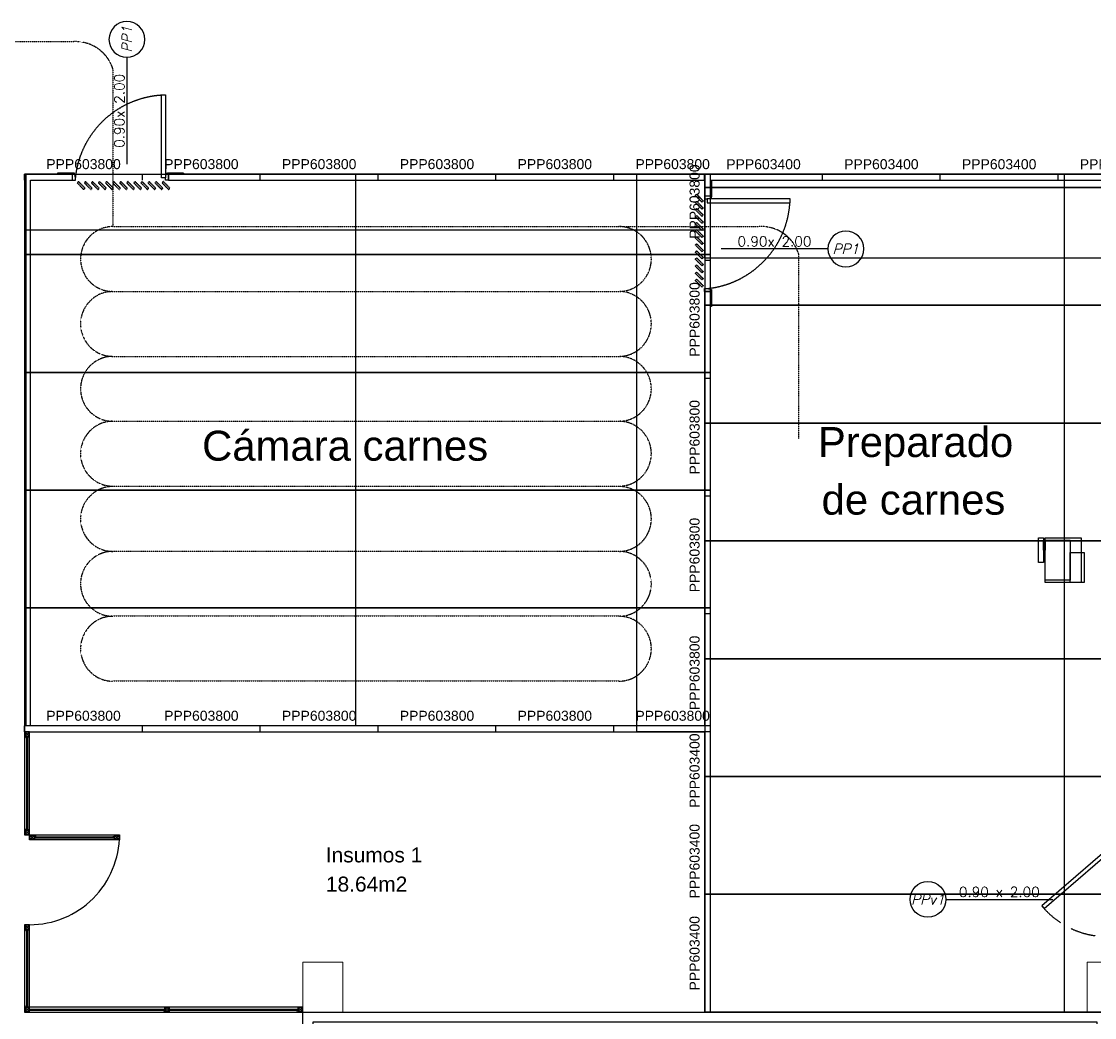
# Model space of a CAD drawing. Header units: millimetres. Extents: x 2698011 to 2856548, y 1019778 to 1210064.
# Drawn here: x 2759676 to 2770423, y 1157657 to 1167633 of the extents above; entities that cross this region are included whole.
import ezdxf
from ezdxf.enums import TextEntityAlignment as Align

# ---------------------------------------------------------------- set-up
doc = ezdxf.new("R2010")
doc.units = ezdxf.units.MM
for name, pattern in [('CONTINUA', [0]), ('DASHED2', [9.525, 6.35, -3.175]), ('HIDDEN', [0.375, 0.25, -0.125]), ('LN_planobase PB$0$DASHED2', [0.375, 0.25, -0.125]), ('MCDASH12', [0.001411, 0.001058, -0.000352692])]:
    doc.linetypes.add(name, pattern=pattern)
doc.layers.get('Defpoints').update_dxf_attribs({"color": 9})
for name, color, linetype in [('00 Proy. de Puertas', 9, 'DASHED2'), ('00 Puertas Corred.', 9, 'Continuous'), ('A-Aberturas', 9, 'Continuous'), ('Arq. Aberturas', 9, 'Continuous'), ('Arq. Mamparas metálicas', 9, 'Continuous'), ('COSTAN-CAM-COTAS', 7, 'Continuous'), ('COSTAN-CAM-LAT NUM', 6, 'Continuous'), ('COSTAN-CAM-LATERALES', 5, 'Continuous'), ('COSTAN-CAM-TECHOS-60', 1, 'Continuous'), ('DESAGUES', 9, 'CONTINUA'), ('DURLOCK', 9, 'Continuous'), ('EQUIPAMIENTO ELECTROMECÁNICO', 9, 'Continuous'), ('nombre de locales', 9, 'Continuous'), ('nombre de locales-m2', 9, 'Continuous'), ('nomenclatura de aberturas', 9, 'Continuous'), ('RIELERA', 9, 'DASHED2'), ('TEXTOS CAM', 2, 'Continuous')]:
    doc.layers.add(name, color=color, linetype=linetype)
doc.layers.add('PILAR_REF', color=9, linetype='Continuous', lineweight=0)
doc.layers.get('Arq. Aberturas').off()
doc.styles.add('_ROMANS', font='ROMANS.SHX')
doc.styles.add('_Romans Obl', font='ROMANS.SHX', dxfattribs={"oblique": 15})
doc.styles.add('costan', font='arial.ttf')
doc.styles.get("Standard").update_dxf_attribs({"font": 'arial.ttf'})
doc.dimstyles.new('ISO-25', dxfattribs={"dimtxt": 2.5, "dimasz": 2.5, "dimexe": 1.25, "dimexo": 0.625, "dimtad": 1, "dimtxsty": 'Standard', "dimcen": 2.5, "dimadec": 0, "dimazin": 0, "dimtfac": 1, "dimtmove": 0, "dimatfit": 3, "dimfxl": 1, "dimarcsym": 0})

# ---------------------------------------------------------------- blocks, each defined once
blk = doc.blocks.new('pbcb')
at = {"layer": '00 Proy. de Puertas', "ltscale": 0.3}
blk.add_arc((3470.301, 1357.263, 1.223), 0.924, 275.7535, 356.2828, dxfattribs=at)
at = {"layer": '00 Puertas Corred.'}
for p, q in [((3470.439, 1357.423, 1.223), (3470.427, 1357.423, 1.223)), ((3470.439, 1357.423, 1.223), (3470.439, 1357.263, 1.223)), ((3470.439, 1357.413, 1.223), (3470.439, 1357.263, 1.223)), ((3470.439, 1357.253, 1.223), (3470.439, 1357.403, 1.223)), ((3470.439, 1357.253, 1.223), (3470.439, 1357.403, 1.223)), ((3470.369, 1357.273, 1.223), (3470.369, 1357.243, 1.223)), ((3470.369, 1357.273, 1.223), (3470.369, 1357.243, 1.223)), ((3470.394, 1357.243, 1.223), (3470.439, 1357.253, 1.223)), ((3470.394, 1357.243, 1.223), (3470.439, 1357.253, 1.223)), ((3470.429, 1357.273, 1.223), (3470.429, 1357.263, 1.223)), ((3470.439, 1357.263, 1.223), (3470.429, 1357.263, 1.223)), ((3470.439, 1357.263, 1.223), (3470.429, 1357.263, 1.223)), ((3470.369, 1357.243, 1.223), (3470.394, 1357.243, 1.223)), ((3470.369, 1357.243, 1.223), (3470.394, 1357.243, 1.223)), ((3471.224, 1357.243, 1.223), (3470.394, 1357.243, 1.223)), ((3470.394, 1357.243, 1.223), (3470.394, 1357.203, 1.223)), ((3470.394, 1357.203, 1.223), (3471.224, 1357.203, 1.223)), ((3471.224, 1357.203, 1.223), (3471.224, 1357.243, 1.223)), ((3470.369, 1356.313, 1.223), (3470.369, 1356.343, 1.223)), ((3470.369, 1356.343, 1.223), (3470.394, 1356.343, 1.223)), ((3470.369, 1356.313, 1.223), (3470.369, 1356.343, 1.223)), ((3470.369, 1356.313, 1.223), (3470.429, 1356.313, 1.223)), ((3470.394, 1356.343, 1.223), (3470.439, 1356.333, 1.223)), ((3470.439, 1356.323, 1.223), (3470.429, 1356.323, 1.223)), ((3470.439, 1356.323, 1.223), (3470.429, 1356.323, 1.223)), ((3470.429, 1356.313, 1.223), (3470.429, 1356.323, 1.223)), ((3470.439, 1356.333, 1.223), (3470.439, 1356.163, 1.223)), ((3470.439, 1356.163, 1.223), (3470.427, 1356.163, 1.223))]:
    blk.add_line(p, q, dxfattribs=at)
at = {"layer": '00 Puertas Corred.', "elevation": 1.223}
blk.add_lwpolyline([(3470.369, 1357.273), (3470.429, 1357.273)], dxfattribs=at)
at = {"layer": 'DESAGUES', "linetype": 'MCDASH12'}
for points in [[(3470.343, 1357.209), (3470.276, 1357.275), (3470.289, 1357.288), (3470.355, 1357.222)], [(3470.343, 1357.138), (3470.276, 1357.205), (3470.289, 1357.217), (3470.355, 1357.151)], [(3470.343, 1357.067), (3470.276, 1357.134), (3470.289, 1357.146), (3470.355, 1357.08)], [(3470.343, 1356.997), (3470.276, 1357.063), (3470.289, 1357.076), (3470.355, 1357.009)], [(3470.343, 1356.926), (3470.276, 1356.992), (3470.289, 1357.005), (3470.355, 1356.939)], [(3470.343, 1356.855), (3470.276, 1356.921), (3470.289, 1356.934), (3470.355, 1356.868)], [(3470.343, 1356.784), (3470.276, 1356.85), (3470.289, 1356.863), (3470.355, 1356.797)], [(3470.343, 1356.713), (3470.276, 1356.78), (3470.289, 1356.792), (3470.355, 1356.726)], [(3470.343, 1356.642), (3470.276, 1356.709), (3470.289, 1356.721), (3470.355, 1356.655)], [(3470.343, 1356.572), (3470.276, 1356.638), (3470.289, 1356.651), (3470.355, 1356.584)], [(3470.343, 1356.501), (3470.276, 1356.567), (3470.289, 1356.58), (3470.355, 1356.513)], [(3470.343, 1356.43), (3470.276, 1356.496), (3470.289, 1356.509), (3470.355, 1356.443)], [(3470.343, 1356.359), (3470.276, 1356.425), (3470.289, 1356.438), (3470.355, 1356.372)]]:
    blk.add_lwpolyline(points, close=True, dxfattribs=at)
blk = doc.blocks.new('vaiven90')
for p, q in [((-805.258, -105.592, 0), (-805.258, -105.492, 0)), ((-805.258, -105.492, 0), (-805.248, -105.492, 0)), ((-805.248, -105.492, 0), (-805.248, -105.567, 0)), ((-805.188, -105.492, 0), (-805.188, -105.567, 0)), ((-805.178, -105.492, 0), (-805.188, -105.492, 0)), ((-805.178, -105.592, 0), (-805.178, -105.492, 0)), ((-805.183, -105.597, 0), (-805.253, -105.597, 0)), ((-805.248, -105.567, 0), (-805.188, -105.567, 0)), ((-805.246, -105.615, 0), (-804.566, -106.205, 0)), ((-804.566, -106.205, 0), (-804.588, -106.231, 0)), ((-805.258, -106.516, 0), (-805.258, -106.616, 0)), ((-805.183, -106.511, 0), (-805.253, -106.511, 0)), ((-805.248, -106.616, 0), (-805.248, -106.541, 0)), ((-805.248, -106.541, 0), (-805.188, -106.541, 0)), ((-805.188, -106.616, 0), (-805.188, -106.541, 0)), ((-805.178, -106.516, 0), (-805.178, -106.616, 0)), ((-805.258, -106.616, 0), (-805.248, -106.616, 0)), ((-805.178, -106.616, 0), (-805.188, -106.616, 0))]:
    blk.add_line(p, q)
at = {"elevation": 0}
for points in [[(-805.19, -105.615), (-805.87, -106.205), (-805.847, -106.231), (-805.167, -105.642), (-805.19, -105.615)], [(-805.246, -105.615), (-804.566, -106.205), (-804.588, -106.231), (-805.269, -105.642), (-805.246, -105.615)]]:
    blk.add_lwpolyline(points, dxfattribs=at)
for centre, radius, start, end in [((-805.253, -105.592, 0), 0.0051, 180, 270), ((-805.218, -105.667, 0), 0.061, 338.694, 57.6587), ((-805.183, -105.592, 0), 0.0051, 270, 0), ((-805.253, -106.516, 0), 0.0051, 90, 180), ((-805.183, -106.516, 0), 0.0051, 0, 90)]:
    blk.add_arc(centre, radius, start, end)
at = {"linetype": 'LN_planobase PB$0$DASHED2'}
blk.add_arc((-805.218, -105.663, 0), 0.848, 219.7207, 320.2793, dxfattribs=at)
blk = doc.blocks.new('sdfgsdgs')
at = {"linetype": 'Continuous'}
for p, q in [((-0.19, 0.03), (0.11, 0.03)), ((-0.19, -0.11), (-0.19, 0.03)), ((0.11, 0.03), (0.11, -0.11)), ((-0.34, -0.36), (-0.34, -0.001)), ((-0.34, -0.001), (0.11, -0.001)), ((0.11, -0.001), (0.11, -0.36)), ((-0.315, -0.36), (-0.315, -0.11)), ((-0.315, -0.11), (0.085, -0.11)), ((0.11, -0.11), (-0.19, -0.11)), ((0.085, -0.11), (0.085, -0.36)), ((0.11, -0.36), (-0.34, -0.36)), ((-0.34, -0.426), (-0.34, -0.376)), ((-0.34, -0.376), (-0.09, -0.376)), ((-0.09, -0.426), (-0.34, -0.426)), ((-0.315, -0.376), (-0.315, -0.36)), ((0.085, -0.36), (-0.315, -0.36)), ((-0.315, -0.36), (-0.215, -0.36)), ((-0.215, -0.376), (-0.315, -0.376)), ((-0.215, -0.36), (-0.215, -0.376)), ((-0.09, -0.376), (-0.09, -0.426))]:
    blk.add_line(p, q, dxfattribs=at)
blk = doc.blocks.new('cot abert izq')
blk.add_line((0.359, 0), (2.501, 0))
blk.add_circle((0, 0), 0.359)
at = {"style": '_ROMANS'}
for tag, p in [('DIM', (1.43, 0.05)), ('ANT', (1.43, -0.25))]:
    blk.add_attdef(tag, text='', height=0.2, rotation=360, dxfattribs=at).set_placement(p, align=Align.CENTER)
at = {"style": '_Romans Obl', "oblique": 15}
blk.add_attdef('ABERTURA', text='', height=0.2, rotation=360, dxfattribs=at).set_placement((0, 0), align=Align.MIDDLE_CENTER)
blk = doc.blocks.new('*D207')
at = {"layer": 'COSTAN-CAM-COTAS', "color": 0, "lineweight": -2, "transparency": 16777216}
for p, q in [((2770517, 1166102), (2770117, 1166102)), ((2770118, 1166099), (2770118, 1157713)), ((2770517, 1157711), (2770117, 1157711))]:
    blk.add_line(p, q, dxfattribs=at)
at = {"layer": 'COSTAN-CAM-COTAS', "color": 0, "transparency": 16777216}
for points in [[(2770118, 1166099), (2770119, 1166099), (2770118, 1166102)], [(2770118, 1157713), (2770119, 1157713), (2770118, 1157711)]]:
    blk.add_solid(points, dxfattribs=at)
at = {"layer": 'Defpoints', "color": 0, "transparency": 16777216}
for p in [(2770518, 1166102), (2770118, 1157711), (2770518, 1157711)]:
    blk.add_point(p, dxfattribs=at)
at = {"layer": 'COSTAN-CAM-COTAS', "color": 0, "transparency": 16777216, "insert": (2770116, 1161906), "char_height": 2.5, "attachment_point": 5, "rotation": 90}
blk.add_mtext('8391,19', dxfattribs=at)
blk = doc.blocks.new('*D208')
at = {"layer": 'COSTAN-CAM-COTAS', "color": 0, "lineweight": -2, "transparency": 16777216}
for p, q in [((2766518, 1166101), (2766518, 1165261)), ((2770518, 1166101), (2770518, 1165261)), ((2770516, 1165263), (2766521, 1165263))]:
    blk.add_line(p, q, dxfattribs=at)
at = {"layer": 'COSTAN-CAM-COTAS', "color": 0, "transparency": 16777216}
for points in [[(2766521, 1165263), (2766521, 1165262), (2766518, 1165263)], [(2770516, 1165263), (2770516, 1165262), (2770518, 1165263)]]:
    blk.add_solid(points, dxfattribs=at)
at = {"layer": 'Defpoints', "color": 0, "transparency": 16777216}
for p in [(2766518, 1166102), (2770518, 1166102), (2766518, 1165263)]:
    blk.add_point(p, dxfattribs=at)
at = {"layer": 'COSTAN-CAM-COTAS', "color": 0, "transparency": 16777216, "insert": (2768518, 1165265), "char_height": 2.5, "attachment_point": 5}
blk.add_mtext('4000', dxfattribs=at)
blk = doc.blocks.new('*D209')
at = {"layer": 'COSTAN-CAM-COTAS', "color": 0, "lineweight": -2, "transparency": 16777216}
for p, q in [((2766517, 1166102), (2765836, 1166102)), ((2765837, 1166100), (2765837, 1160521)), ((2766517, 1160519), (2765836, 1160519))]:
    blk.add_line(p, q, dxfattribs=at)
at = {"layer": 'COSTAN-CAM-COTAS', "color": 0, "transparency": 16777216}
for points in [[(2765837, 1166100), (2765837, 1166100), (2765837, 1166102)], [(2765837, 1160521), (2765837, 1160521), (2765837, 1160519)]]:
    blk.add_solid(points, dxfattribs=at)
at = {"layer": 'Defpoints', "color": 0, "transparency": 16777216}
for p in [(2766518, 1166102), (2765837, 1160519), (2766518, 1160519)]:
    blk.add_point(p, dxfattribs=at)
at = {"layer": 'COSTAN-CAM-COTAS', "color": 0, "transparency": 16777216, "insert": (2765835, 1163311), "char_height": 2.5, "attachment_point": 5, "rotation": 90}
blk.add_mtext('5583,95', dxfattribs=at)
blk = doc.blocks.new('*D210')
at = {"layer": 'COSTAN-CAM-COTAS', "color": 0, "lineweight": -2, "transparency": 16777216}
for p, q in [((2759708, 1166102), (2759708, 1165543)), ((2766518, 1166102), (2766518, 1165543)), ((2766516, 1165544), (2759710, 1165544))]:
    blk.add_line(p, q, dxfattribs=at)
at = {"layer": 'COSTAN-CAM-COTAS', "color": 0, "transparency": 16777216}
for points in [[(2759710, 1165545), (2759710, 1165544), (2759708, 1165544)], [(2766516, 1165545), (2766516, 1165544), (2766518, 1165544)]]:
    blk.add_solid(points, dxfattribs=at)
at = {"layer": 'Defpoints', "color": 0, "transparency": 16777216}
for p in [(2759708, 1166102), (2766518, 1166102), (2759708, 1165544)]:
    blk.add_point(p, dxfattribs=at)
at = {"layer": 'COSTAN-CAM-COTAS', "color": 0, "transparency": 16777216, "insert": (2763113, 1165546), "char_height": 2.5, "attachment_point": 5}
blk.add_mtext('6810,36', dxfattribs=at)
blk = doc.blocks.new('COSTAN-CAM-PANEL-TECHO')
blk.add_lwpolyline([(0, 0), (1, 0), (1, 1), (0, 1)], close=True)

msp = doc.modelspace()

# ---------------------------------------------------------------- linework, layer by layer
at = {"layer": 'Arq. Mamparas metálicas', "linetype": 'ByBlock'}
for p, q in [((2759712.72, 1160473.672), (2759752.72, 1160513.672)), ((2759752.72, 1160473.672), (2759712.72, 1160513.672)), ((2759712.72, 1159491.451), (2759752.72, 1159531.451)), ((2759752.72, 1159491.451), (2759712.72, 1159531.451)), ((2759762.72, 1159481.139), (2759802.72, 1159441.139)), ((2759802.72, 1159481.139), (2759762.72, 1159441.139)), ((2760612.72, 1159481.167), (2760652.72, 1159441.167)), ((2760652.72, 1159481.167), (2760612.72, 1159441.167)), ((2759712.691, 1158541.451), (2759752.691, 1158581.451)), ((2759752.691, 1158541.451), (2759712.691, 1158581.451)), ((2759712.72, 1157715.955), (2759752.72, 1157755.955)), ((2759752.72, 1157715.956), (2759712.72, 1157755.955)), ((2761113.757, 1157715.955), (2761153.757, 1157755.955)), ((2761153.757, 1157715.956), (2761113.757, 1157755.955)), ((2762448.082, 1157715.955), (2762488.082, 1157755.955)), ((2762488.082, 1157715.956), (2762448.082, 1157755.955))]:
    msp.add_line(p, q, dxfattribs=at)
at = {"layer": 'Arq. Mamparas metálicas'}
for p, q in [((2759707.72, 1160468.515), (2759707.72, 1159536.295)), ((2759727.712, 1160453.515), (2759727.726, 1159538.795)), ((2759737.712, 1160466.015), (2759737.691, 1159538.795)), ((2759757.722, 1159536.295), (2759757.72, 1160468.515)), ((2759807.72, 1159486.293), (2760607.72, 1159486.265)), ((2760607.72, 1159436.263), (2759807.72, 1159436.293)), ((2759810.22, 1159456.301), (2760605.22, 1159456.267)), ((2759822.72, 1159466.301), (2760605.22, 1159466.259)), ((2759707.691, 1158536.295), (2759707.72, 1157760.799)), ((2759757.722, 1157760.799), (2759757.691, 1158536.295)), ((2759727.684, 1158521.295), (2759727.726, 1157763.299)), ((2759737.684, 1158533.795), (2759737.691, 1157763.299)), ((2761108.757, 1157760.828), (2759757.72, 1157760.799)), ((2759757.72, 1157710.799), (2761108.757, 1157710.825)), ((2759760.22, 1157740.792), (2761106.257, 1157740.797)), ((2759772.72, 1157730.792), (2761106.257, 1157730.831)), ((2762443.082, 1157760.799), (2761158.757, 1157760.799)), ((2761158.757, 1157710.799), (2762443.082, 1157710.797)), ((2761161.257, 1157740.792), (2762440.582, 1157740.768)), ((2761173.757, 1157730.792), (2762440.582, 1157730.803))]:
    msp.add_line(p, q, dxfattribs=at)
for points in [[(2759707.72, 1160468.515), (2759757.72, 1160468.515), (2759757.72, 1160518.515), (2759707.72, 1160518.515)], [(2759712.72, 1160473.672), (2759752.72, 1160473.672), (2759752.72, 1160513.672), (2759712.72, 1160513.672)], [(2759712.72, 1160473.672), (2759752.72, 1160473.672), (2759752.72, 1160513.672), (2759712.72, 1160513.672)], [(2759707.72, 1159486.295), (2759757.72, 1159486.295), (2759757.72, 1159536.295), (2759707.72, 1159536.295)], [(2759712.72, 1159491.451), (2759752.72, 1159491.451), (2759752.72, 1159531.451), (2759712.72, 1159531.451)], [(2759712.72, 1159491.451), (2759752.72, 1159491.451), (2759752.72, 1159531.451), (2759712.72, 1159531.451)], [(2759757.72, 1159486.295), (2759807.72, 1159486.295), (2759807.72, 1159436.295), (2759757.72, 1159436.295)], [(2759762.72, 1159481.139), (2759802.72, 1159481.139), (2759802.72, 1159441.139), (2759762.72, 1159441.139)], [(2759762.72, 1159481.139), (2759802.72, 1159481.139), (2759802.72, 1159441.139), (2759762.72, 1159441.139)], [(2760607.72, 1159486.323), (2760657.72, 1159486.323), (2760657.72, 1159436.323), (2760607.72, 1159436.323)], [(2760612.72, 1159481.167), (2760652.72, 1159481.167), (2760652.72, 1159441.167), (2760612.72, 1159441.167)], [(2760612.72, 1159481.167), (2760652.72, 1159481.167), (2760652.72, 1159441.167), (2760612.72, 1159441.167)], [(2759707.691, 1158536.295), (2759757.691, 1158536.295), (2759757.691, 1158586.295), (2759707.691, 1158586.295)], [(2759712.691, 1158541.451), (2759752.691, 1158541.451), (2759752.691, 1158581.451), (2759712.691, 1158581.451)], [(2759712.691, 1158541.451), (2759752.691, 1158541.451), (2759752.691, 1158581.451), (2759712.691, 1158581.451)], [(2759707.72, 1157710.799), (2759757.72, 1157710.799), (2759757.72, 1157760.799), (2759707.72, 1157760.799)], [(2759712.72, 1157715.956), (2759752.72, 1157715.956), (2759752.72, 1157755.956), (2759712.72, 1157755.956)], [(2759712.72, 1157715.955), (2759752.72, 1157715.955), (2759752.72, 1157755.955), (2759712.72, 1157755.955)], [(2761108.757, 1157710.799), (2761158.757, 1157710.799), (2761158.757, 1157760.799), (2761108.757, 1157760.799)], [(2761113.757, 1157715.956), (2761153.757, 1157715.956), (2761153.757, 1157755.956), (2761113.757, 1157755.956)], [(2761113.757, 1157715.955), (2761153.757, 1157715.955), (2761153.757, 1157755.955), (2761113.757, 1157755.955)], [(2762443.082, 1157710.799), (2762493.082, 1157710.799), (2762493.082, 1157760.799), (2762443.082, 1157760.799)], [(2762448.082, 1157715.956), (2762488.082, 1157715.956), (2762488.082, 1157755.956), (2762448.082, 1157755.956)], [(2762448.082, 1157715.955), (2762488.082, 1157715.955), (2762488.082, 1157755.955), (2762448.082, 1157755.955)]]:
    msp.add_lwpolyline(points, close=True, dxfattribs=at)
at = {"layer": 'Arq. Mamparas metálicas', "linetype": 'ByBlock'}
for points in [[(2759740.217, 1160468.515), (2759740.216, 1160466.015), (2759727.716, 1160466.015), (2759727.716, 1160453.515), (2759725.216, 1160453.515), (2759725.216, 1160468.515), (2759740.217, 1160468.515)], [(2759740.19, 1159536.295), (2759740.19, 1159538.795), (2759727.69, 1159538.795), (2759727.69, 1159551.295), (2759725.19, 1159551.295), (2759725.19, 1159536.295), (2759740.19, 1159536.295)], [(2759807.72, 1159453.796), (2759810.22, 1159453.796), (2759810.22, 1159466.296), (2759822.72, 1159466.296), (2759822.72, 1159468.797), (2759807.72, 1159468.797), (2759807.72, 1159453.796)], [(2760607.72, 1159453.769), (2760605.22, 1159453.769), (2760605.22, 1159466.269), (2760592.72, 1159466.269), (2760592.72, 1159468.769), (2760607.72, 1159468.769), (2760607.72, 1159453.769)], [(2759740.188, 1158536.295), (2759740.188, 1158533.795), (2759727.688, 1158533.795), (2759727.688, 1158521.295), (2759725.188, 1158521.295), (2759725.188, 1158536.295), (2759740.188, 1158536.295)], [(2759740.19, 1157760.799), (2759740.19, 1157763.299), (2759727.69, 1157763.299), (2759727.69, 1157775.799), (2759725.19, 1157775.799), (2759725.19, 1157760.799), (2759740.19, 1157760.799)], [(2759757.72, 1157743.296), (2759760.22, 1157743.296), (2759760.22, 1157730.796), (2759772.72, 1157730.796), (2759772.72, 1157728.296), (2759757.72, 1157728.296), (2759757.72, 1157743.296)], [(2761108.757, 1157743.296), (2761106.257, 1157743.296), (2761106.257, 1157730.796), (2761093.757, 1157730.796), (2761093.757, 1157728.296), (2761108.757, 1157728.296), (2761108.757, 1157743.296)], [(2761158.757, 1157743.296), (2761161.257, 1157743.296), (2761161.257, 1157730.796), (2761173.757, 1157730.796), (2761173.757, 1157728.296), (2761158.757, 1157728.296), (2761158.757, 1157743.296)], [(2762443.082, 1157743.268), (2762440.582, 1157743.268), (2762440.582, 1157730.768), (2762428.082, 1157730.768), (2762428.082, 1157728.267), (2762443.082, 1157728.267), (2762443.082, 1157743.268)]]:
    msp.add_lwpolyline(points, dxfattribs=at)
at = {"layer": 'Arq. Mamparas metálicas'}
msp.add_arc((2759757.72, 1159486.295), 900, 269.9981992, 0.0018008, dxfattribs=at)
at = {"layer": 'COSTAN-CAM-LATERALES'}
for p, q in [((2759707.723, 1166043.343), (2759707.723, 1166103.343)), ((2760887.723, 1166043.343), (2760887.723, 1166103.343)), ((2762067.723, 1166043.343), (2762067.723, 1166103.343)), ((2763247.723, 1166043.343), (2763247.723, 1166103.343)), ((2764427.723, 1166043.343), (2764427.723, 1166103.343)), ((2765607.723, 1166043.343), (2765607.723, 1166103.343)), ((2766518.084, 1166042.475), (2766518.084, 1166102.475)), ((2767698.084, 1166042.475), (2767698.084, 1166102.475)), ((2768878.084, 1166042.475), (2768878.084, 1166102.475)), ((2770058.084, 1166042.475), (2770058.084, 1166102.475)), ((2759767.721, 1165298.515), (2759707.721, 1165298.515)), ((2766578.084, 1165238.515), (2766518.084, 1165238.515)), ((2759767.72, 1164118.515), (2759707.72, 1164118.515)), ((2766578.084, 1164058.515), (2766518.084, 1164058.515)), ((2759767.72, 1162938.515), (2759707.72, 1162938.515)), ((2766578.084, 1162878.515), (2766518.084, 1162878.515)), ((2759767.72, 1161758.515), (2759707.72, 1161758.515)), ((2766578.084, 1161698.515), (2766518.084, 1161698.515)), ((2759707.72, 1160518.515), (2759707.72, 1160578.515)), ((2759767.72, 1160578.515), (2759707.72, 1160578.515)), ((2760887.72, 1160518.515), (2760887.72, 1160578.515)), ((2762067.72, 1160518.516), (2762067.72, 1160578.516)), ((2763247.72, 1160518.516), (2763247.72, 1160578.516)), ((2764427.72, 1160518.516), (2764427.72, 1160578.516)), ((2765607.72, 1160518.516), (2765607.72, 1160578.516)), ((2766578.084, 1160518.515), (2766518.084, 1160518.515)), ((2766578.081, 1160070.73), (2766518.081, 1160070.73)), ((2766578.082, 1158890.73), (2766518.082, 1158890.73)), ((2766578.084, 1157710.73), (2766518.084, 1157710.73))]:
    msp.add_line(p, q, dxfattribs=at)
for points in [[(2766518.083, 1164926.87), (2766518.081, 1160578.515), (2759767.72, 1160578.515), (2759767.723, 1166042.475), (2760187.893, 1166042.475), (2760187.893, 1166102.475), (2759707.723, 1166102.475), (2759707.72, 1160518.515), (2766518.081, 1160518.515), (2766518.084, 1157710.661), (2766578.084, 1157710.661), (2766578.083, 1164926.87), (2766518.083, 1164926.87)], [(2766578.084, 1165886.706), (2766578.084, 1166042.475), (2770518.059, 1166042.475), (2770518.059, 1159412.214), (2770578.059, 1159412.214), (2770578.059, 1159610.661), (2771667.318, 1159610.661), (2771667.318, 1159670.661), (2770578.059, 1159670.661), (2770578.059, 1166042.475), (2771663.937, 1166042.475), (2771663.937, 1166102.475), (2761147.736, 1166102.499), (2761147.736, 1166042.499), (2766518.084, 1166042.475), (2766518.084, 1165886.706), (2766578.084, 1165886.706)]]:
    msp.add_lwpolyline(points, dxfattribs=at)
at = {"layer": 'DURLOCK'}
msp.add_lwpolyline([(2770449.75, 1142356.704), (2770449.75, 1157610.661), (2762593.201, 1157610.797), (2762593.199, 1157510.8), (2762493.199, 1157510.8), (2762493.199, 1157710.799), (2770549.75, 1157710.661), (2770549.75, 1142356.704), (2770449.75, 1142356.704)], dxfattribs=at)
at = {"layer": 'PILAR_REF'}
for points in [[(2762493.082, 1158210.661), (2762893.084, 1158210.661), (2762893.084, 1157710.661), (2762493.082, 1157710.661)], [(2770349.748, 1158210.661), (2770749.75, 1158210.661), (2770749.75, 1157710.661), (2770349.748, 1157710.661)]]:
    msp.add_lwpolyline(points, close=True, dxfattribs=at)
at = {"layer": 'RIELERA', "linetype": 'HIDDEN', "ltscale": 0.5}
for p, q in [((2760592.654, 1167156.598), (2760592.677, 1165578.48)), ((2760592.654, 1165578.48), (2765659.495, 1165578.553)), ((2765659.495, 1165578.553), (2767065.975, 1165578.553)), ((2767459.787, 1165304.795), (2767459.787, 1163451.762)), ((2760592.66, 1164928.48), (2765659.5, 1164928.553)), ((2760592.665, 1164278.48), (2765659.506, 1164278.553)), ((2760592.671, 1163628.48), (2765659.511, 1163628.553)), ((2760592.676, 1162978.48), (2765659.517, 1162978.553)), ((2760592.682, 1162328.48), (2765659.522, 1162328.553)), ((2760592.695, 1161678.48), (2765659.535, 1161678.553)), ((2760592.701, 1161028.48), (2765659.541, 1161028.553))]:
    msp.add_line(p, q, dxfattribs=at)
msp.add_lwpolyline([(2760198.842, 1167430.355), (2754793.158, 1167430.355)], dxfattribs=at)
for centre, radius, start, end in [((2760217.301, 1167036.773), 394.015, 17.7048433, 92.6852037), ((2760592.657, 1165253.48), 325, 90.0004855, 270.0004855), ((2765659.497, 1165253.553), 325, 270.0004855, 90.0004855), ((2767084.434, 1165184.97), 394.015, 17.7048433, 92.6852037), ((2760592.663, 1164603.48), 325, 90.0004855, 270.0004855), ((2765659.503, 1164603.553), 325, 270.0004855, 90.0004855), ((2760592.694, 1163953.48), 325, 90.0004855, 270.0004855), ((2765659.508, 1163953.553), 325, 270.0004855, 90.0004855), ((2760592.674, 1163303.48), 325, 90.0004855, 270.0004855), ((2765659.514, 1163303.553), 325, 270.0004855, 90.0004855), ((2760592.681, 1162650.468), 325, 90.0004855, 270.0004855), ((2765659.521, 1162650.54), 325, 270.0004855, 90.0004855), ((2760592.686, 1162000.468), 325, 90.0004855, 270.0004855), ((2765659.526, 1162000.54), 325, 270.0004855, 90.0004855), ((2760592.699, 1161350.468), 325, 90.0004855, 270.0004855), ((2765659.54, 1161350.54), 325, 270.0004855, 90.0004855)]:
    msp.add_arc(centre, radius, start, end, dxfattribs=at)

# ---------------------------------------------------------------- block references
at = {"layer": 'A-Aberturas', "xscale": 1000, "yscale": 1000, "zscale": 1000}
msp.add_blockref('vaiven90', (3575765.932, 1264979.048), dxfattribs=at)
at = {"layer": 'Arq. Aberturas', "xscale": -1000, "yscale": 1000, "zscale": 1000, "rotation": 270}
msp.add_blockref('pbcb', (1403875.005, -2304326.372, 0), dxfattribs=at)
at = {"layer": 'Arq. Aberturas', "xscale": 1000, "yscale": 1000, "zscale": 1000}
msp.add_blockref('pbcb', (-703850.764, -191386.018, 0), dxfattribs=at)
at = {"layer": 'COSTAN-CAM-TECHOS-60', "rotation": 270}
for p, xscale, yscale in [((2759722.064, 1165298.515), -804.8278440258, 3300), ((2763025.074, 1165298.515), -803.9712769933976, 3550), ((2766524.779, 1165970.73), -131.7475574233104, 4050), ((2766524.779, 1164790.73), -1180, 4050), ((2759722.064, 1164118.515), -1180, 3300), ((2763025.074, 1164118.515), -1180, 3550), ((2766524.779, 1163610.73), -1180, 4050), ((2759722.064, 1162938.515), -1180, 3300), ((2763025.074, 1162938.515), -1180, 3550), ((2766524.779, 1162430.73), -1180, 4050), ((2759722.064, 1161758.515), -1180, 3300), ((2763025.074, 1161758.515), -1180, 3550), ((2766524.779, 1161250.73), -1180, 4050), ((2759722.064, 1160578.515), -1180, 3300), ((2763025.074, 1160578.515), -1180, 3550), ((2766524.779, 1160070.73), -1180, 4050), ((2766524.779, 1158890.73), -1180, 4050), ((2766524.779, 1157710.73), -1180, 4050)]:
    msp.add_blockref('COSTAN-CAM-PANEL-TECHO', p, dxfattribs=dict(at, xscale=xscale, yscale=yscale))
at = {"layer": 'EQUIPAMIENTO ELECTROMECÁNICO', "xscale": 1000, "yscale": 1000, "zscale": 1000, "rotation": 269.999995487667}
msp.add_blockref('sdfgsdgs', (2770289.463, 1162122.7), dxfattribs=at)
at = {"layer": 'nomenclatura de aberturas'}
ref = msp.add_blockref('cot abert izq', (2760732.219, 1167453.052), dxfattribs=dict(at, xscale=-500.0000000000088, yscale=500.0000000000088, zscale=500.0000000000088, rotation=89.99998926928367))
ref.add_attrib('ABERTURA', 'PP1', dxfattribs={"layer": '0', "color": 2, "height": 100, "rotation": 89.9999893, "style": '_Romans Obl', "oblique": 15}).set_placement((2760732.219, 1167453.052, 0), align=Align.MIDDLE_CENTER)
ref.add_attrib('DIM', '0.90x 2.00', dxfattribs={"layer": '0', "color": 2, "height": 100, "rotation": 89.9999893, "style": '_ROMANS'}).set_placement((2760707.219, 1166737.925, 0), align=Align.CENTER)
ref = msp.add_blockref('cot abert izq', (2767932.857, 1165354.551, 0), dxfattribs=dict(at, xscale=-500.0000000000088, yscale=500.0000000000088, zscale=500.0000000000088, rotation=359.9999892692836))
ref.add_attrib('ABERTURA', 'PP1', dxfattribs={"layer": '0', "color": 2, "height": 100, "rotation": 359.9999893, "style": '_Romans Obl', "oblique": 15}).set_placement((2767932.857, 1165354.551, 0), align=Align.MIDDLE_CENTER)
ref.add_attrib('DIM', '0.90x 2.00', dxfattribs={"layer": '0', "color": 2, "height": 100, "rotation": 359.9999893, "style": '_ROMANS'}).set_placement((2767217.729, 1165379.551, 0), align=Align.CENTER)
ref = msp.add_blockref('cot abert izq', (2768754.564, 1158840.34), dxfattribs=dict(at, xscale=500.0000000000088, yscale=500.0000000000088, zscale=500.0000000000088, rotation=1.07307163827e-05))
ref.add_attrib('ABERTURA', 'PPv1', dxfattribs={"layer": '0', "color": 2, "height": 100, "rotation": 0.0000107, "style": '_Romans Obl', "oblique": 15}).set_placement((2768754.564, 1158840.34, 0), align=Align.MIDDLE_CENTER)
ref.add_attrib('DIM', '0.90 x 2.00', dxfattribs={"layer": '0', "color": 2, "height": 100, "rotation": 0.0000107, "style": '_ROMANS'}).set_placement((2769469.691, 1158865.34, 0), align=Align.CENTER)

# ---------------------------------------------------------------- texts
at = {"layer": 'COSTAN-CAM-LAT NUM', "char_height": 100, "attachment_point": 5, "style": 'costan'}
for s, insert in [('PPP603800', (2760297.723, 1166203.343)), ('PPP603800', (2761477.723, 1166203.343)), ('PPP603800', (2762657.723, 1166203.343)), ('PPP603800', (2763837.723, 1166203.343)), ('PPP603800', (2765017.723, 1166203.343)), ('PPP603800', (2766197.723, 1166203.343)), ('PPP603400', (2767108.084, 1166202.475)), ('PPP603400', (2768288.084, 1166202.475)), ('PPP603400', (2769468.084, 1166202.475)), ('PPP603400', (2770648.084, 1166202.475))]:
    msp.add_mtext(s, dxfattribs=dict(at, insert=insert))
for s, insert, rotation in [('PPP603800', (2766418.084, 1165828.515), 89.9999984), ('PPP603800', (2766418.084, 1164648.515), 89.9999984), ('PPP603800', (2766418.084, 1163468.515), 89.9999984), ('PPP603800', (2766418.084, 1162288.515), 89.9999984), ('PPP603800', (2766418.084, 1161108.515), 89.9999984), ('PPP603800', (2760297.72, 1160678.515), 0.0000032), ('PPP603800', (2761477.72, 1160678.515), 0.0000032), ('PPP603800', (2762657.72, 1160678.516), 0.0000032), ('PPP603800', (2763837.72, 1160678.516), 0.0000032), ('PPP603800', (2765017.72, 1160678.516), 0.0000032), ('PPP603800', (2766197.72, 1160678.516), 0.0000032), ('PPP603400', (2766418.081, 1160129.22), 90.0000609), ('PPP603400', (2766418.082, 1159222.702), 90.0000609), ('PPP603400', (2766418.083, 1158300.73), 90.0000609)]:
    msp.add_mtext(s, dxfattribs=dict(at, insert=insert, rotation=rotation))
at = {"layer": 'nombre de locales'}
msp.add_text('Insumos 1', height=150, dxfattribs=at).set_placement((2762723.839, 1159210.351, 0))
at = {"layer": 'nombre de locales-m2', "insert": (2763540.458, 1159068.121), "char_height": 150, "attachment_point": 3}
msp.add_mtext_dynamic_manual_height_columns('18.64m2', width=3.02025, gutter_width=12.5, heights=[0], dxfattribs=at)
at = {"layer": 'TEXTOS CAM'}
for s, p in [('Cámara carnes', (2761485.184, 1163233.881)), ('Preparado  ', (2767652.467, 1163270.547)), ('de carnes', (2767689.747, 1162693.629))]:
    msp.add_text(s, height=300, dxfattribs=at).set_placement(p)

# ---------------------------------------------------------------- dimensions: what is measured, and where the dimension line sits
at = {"layer": 'COSTAN-CAM-COTAS'}
for base, p1, p2, picture, middle in [((2759707.72, 1165544.092), (2766518.084, 1166102.487), (2759707.72, 1166102.487), '*D210', (2763112.902, 1165546.219)), ((2766518.084, 1165262.731), (2770518.084, 1166101.85), (2766518.084, 1166101.85), '*D208', (2768518.084, 1165264.633))]:
    dim = msp.add_linear_dim(base=base, p1=p1, p2=p2, dimstyle='ISO-25', dxfattribs=at)
    dim.commit()
    dim.dimension.update_dxf_attribs({"geometry": picture, "text_midpoint": middle})
for base, p1, p2, picture, middle in [((2765837.047, 1160518.535), (2766518.084, 1166102.487), (2766518.084, 1160518.535), '*D209', (2765834.92, 1163310.511)), ((2770118.084, 1157710.661), (2770518.084, 1166101.85), (2770518.084, 1157710.661), '*D207', (2770115.956, 1161906.256))]:
    dim = msp.add_linear_dim(base=base, p1=p1, p2=p2, angle=270, dimstyle='ISO-25', dxfattribs=at)
    dim.commit()
    dim.dimension.update_dxf_attribs({"geometry": picture, "text_midpoint": middle})

doc.saveas('drawing.dxf')
